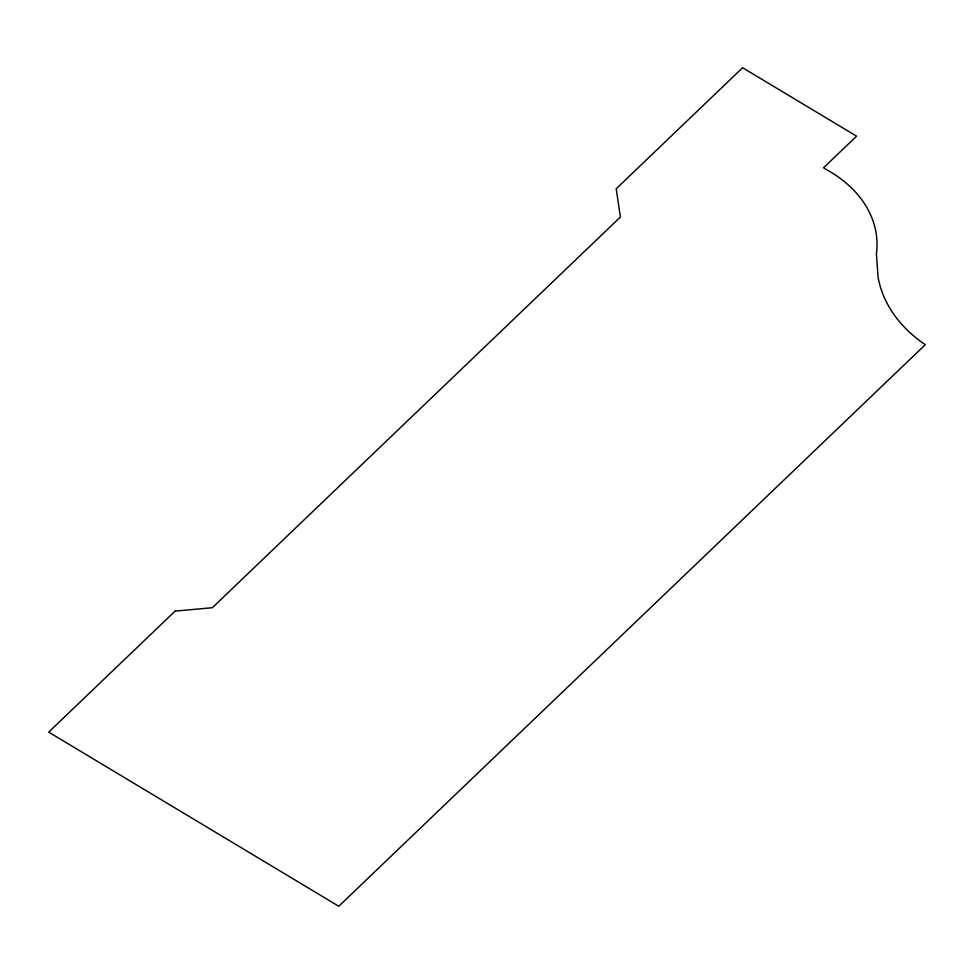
<?xml version="1.0" encoding="UTF-8"?>
<svg xmlns="http://www.w3.org/2000/svg" width="974" height="974" viewBox="0 0 974 974"><rect width="100%" height="100%" fill="white"/><g stroke="black" fill="none" stroke-linecap="round" stroke-linejoin="round"><path stroke-width="1.46" d="M175.113 611.1L48.7 732.119L338.782 906.258L925.3 344.699A145.796 110.695 -0.7 0 1 878.085 277.115L876.405 253.897A122.006 92.627 -0.7 0 0 832.819 173.372L823.529 167.796L856.572 136.153L742.614 67.742L616.201 188.773L620.401 217.032L212.344 607.715L175.113 611.1"/></g></svg>
